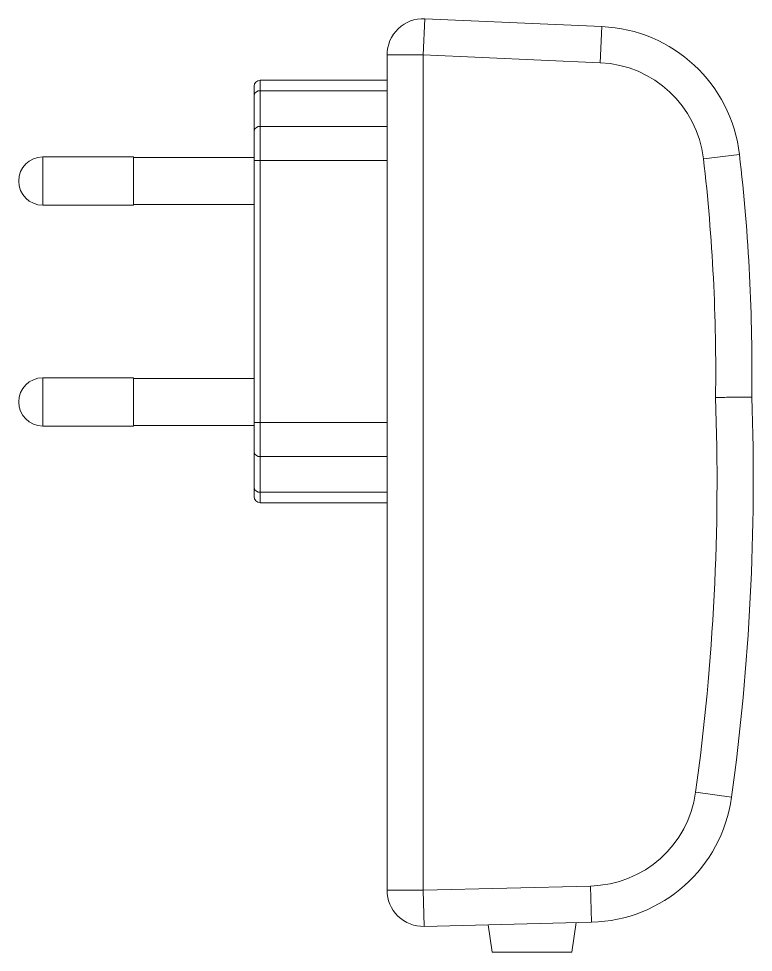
# Model space of a CAD drawing. Header units: millimetres. Extents: x 98 to 924, y 33 to 1441.
# Drawn here: x 113.3 to 214.7, y 409.1 to 538.1 of the extents above; entities that cross this region are included whole.
import ezdxf

# ---------------------------------------------------------------- set-up
doc = ezdxf.new("R2010")
doc.units = ezdxf.units.MM
doc.header["$LTSCALE"] = 5

msp = doc.modelspace()

# ---------------------------------------------------------------- linework, layer by layer
at = {"color": 8, "linetype": 'Continuous', "lineweight": 0}
for p, q in [((169.15, 533.07), (169.38, 538.07)), ((193.58, 531.98), (193.81, 536.98)), ((164.15, 533.07), (169.15, 533.07)), ((169.15, 533.07), (169.15, 417.73)), ((193.58, 531.98), (169.15, 533.07)), ((146.65, 529.57), (146.65, 528.1)), ((146.65, 528.1), (146.65, 523.19)), ((164.15, 528.1), (146.65, 528.1)), ((146.65, 523.19), (146.65, 518.47)), ((164.15, 523.19), (146.65, 523.19)), ((116.65, 518.98), (116.65, 512.32)), ((146.65, 518.47), (145.82, 518.47)), ((146.65, 482.33), (146.65, 518.47)), ((146.65, 518.47), (164.15, 518.47)), ((207.82, 518.73), (212.78, 519.3)), ((116.65, 488.48), (116.65, 481.82)), ((146.65, 482.33), (145.82, 482.33)), ((146.65, 482.33), (146.65, 477.61)), ((164.15, 482.33), (146.65, 482.33)), ((146.65, 477.61), (164.15, 477.61)), ((146.65, 477.61), (146.65, 472.7)), ((146.65, 472.7), (164.15, 472.7)), ((146.65, 471.23), (146.65, 472.7)), ((211.69, 430.56), (206.74, 431.25)), ((164.15, 417.73), (169.15, 417.73)), ((169.15, 417.73), (192.25, 418.3)), ((169.28, 412.73), (169.15, 417.73)), ((192.37, 413.3), (192.25, 418.3))]:
    msp.add_line(p, q, dxfattribs=at)
at = {"color": 7, "linetype": 'Continuous', "lineweight": 15}
for p, q in [((169.38, 538.07), (193.81, 536.98)), ((164.15, 417.73), (164.15, 533.07)), ((164.15, 529.57), (146.65, 529.57)), ((145.82, 522.6), (145.82, 527.51)), ((129.15, 518.98), (116.65, 518.98)), ((129.15, 515.65), (129.15, 518.98)), ((145.82, 518.9), (129.15, 518.9)), ((145.82, 518.47), (145.82, 482.33)), ((129.15, 512.32), (129.15, 515.65)), ((116.65, 512.32), (129.15, 512.32)), ((129.15, 512.4), (145.82, 512.4)), ((129.15, 488.48), (116.65, 488.48)), ((129.15, 485.15), (129.15, 488.48)), ((145.82, 488.4), (129.15, 488.4)), ((129.15, 481.82), (129.15, 485.15)), ((116.65, 481.82), (129.15, 481.82)), ((129.15, 481.9), (145.82, 481.9)), ((145.82, 473.29), (145.82, 478.2)), ((146.65, 471.23), (164.15, 471.23)), ((192.37, 413.3), (169.28, 412.73)), ((178.12, 412.95), (178.68, 409.15)), ((189.63, 409.15), (190.23, 413.25)), ((178.68, 409.15), (184.15, 409.15)), ((184.15, 409.15), (189.63, 409.15))]:
    msp.add_line(p, q, dxfattribs=at)
for centre, radius, start, end in [((169.15, 533.07), 5, 87.4489, 180), ((192.92, 517), 20, 6.6158, 87.4489), ((146.65, 528.73), 0.833, 90, 180), ((116.65, 515.65), 3.33, 90, 270), ((-44.98, 489.41), 259.49, 359.2094, 6.6158), ((116.65, 485.15), 3.33, 90, 270), ((-105.18, 474.31), 319.87, 352.1387, 2.0625), ((146.65, 472.07), 0.833, 180, 270), ((191.88, 433.3), 20, 271.4171, 352.1387), ((169.15, 417.73), 5, 180, 271.4171)]:
    msp.add_arc(centre, radius, start, end, dxfattribs=at)
at = {"color": 8, "linetype": 'Continuous', "lineweight": 0}
for centre, radius, start, end in [((192.92, 517), 15, 6.6158, 87.4489), ((146.55, 527.37), 0.744, 81.9505, 168.5782), ((146.55, 522.45), 0.744, 81.9505, 168.5782), ((-44.98, 489.41), 254.49, 359.1814, 6.6158), ((-105.18, 474.31), 314.87, 352.1387, 2.0852), ((146.55, 478.35), 0.744, 191.4218, 278.0495), ((146.55, 473.43), 0.744, 191.4218, 278.0495), ((191.88, 433.3), 15, 271.4171, 352.1387)]:
    msp.add_arc(centre, radius, start, end, dxfattribs=at)
at = {"color": 7, "linetype": 'Continuous', "lineweight": 15}
for points, knots in [([(145.82, 527.51), (145.82, 527.7), (145.82, 528.06), (145.82, 528.44), (145.82, 528.69), (145.82, 528.72), (145.82, 528.73)], [0, 0, 0, 0, 0.250062, 0.499997, 0.749799, 1, 1, 1, 1]), ([(145.82, 522.6), (145.82, 522.31), (145.82, 521.74), (145.82, 520.72), (145.82, 519.62), (145.82, 518.85), (145.82, 518.47)], [0, 0, 0, 0, 0.250144, 0.500002, 0.749956, 1, 1, 1, 1]), ([(209.49, 485.77), (209.51, 485.77), (209.88, 485.77), (210.53, 485.78), (211.39, 485.79), (212.14, 485.8), (212.83, 485.81), (213.41, 485.81), (213.88, 485.82), (214.22, 485.82), (214.45, 485.82), (214.47, 485.83), (214.49, 485.83)], [0, 0, 0, 0, 0.01034, 0.14106, 0.246924, 0.355857, 0.46169, 0.57059, 0.676409, 0.785295, 0.891113, 1, 1, 1, 1]), ([(145.82, 478.2), (145.82, 478.49), (145.82, 479.06), (145.82, 480.08), (145.82, 481.18), (145.82, 481.95), (145.82, 482.33)], [0, 0, 0, 0, 0.250044, 0.499998, 0.749856, 1, 1, 1, 1]), ([(145.82, 472.07), (145.82, 472.08), (145.82, 472.11), (145.82, 472.36), (145.82, 472.74), (145.82, 473.1), (145.82, 473.29)], [0, 0, 0, 0, 0.250062, 0.499997, 0.749799, 1, 1, 1, 1])]:
    msp.add_open_spline(points, degree=3, knots=knots, dxfattribs=at)

doc.saveas('drawing.dxf')
